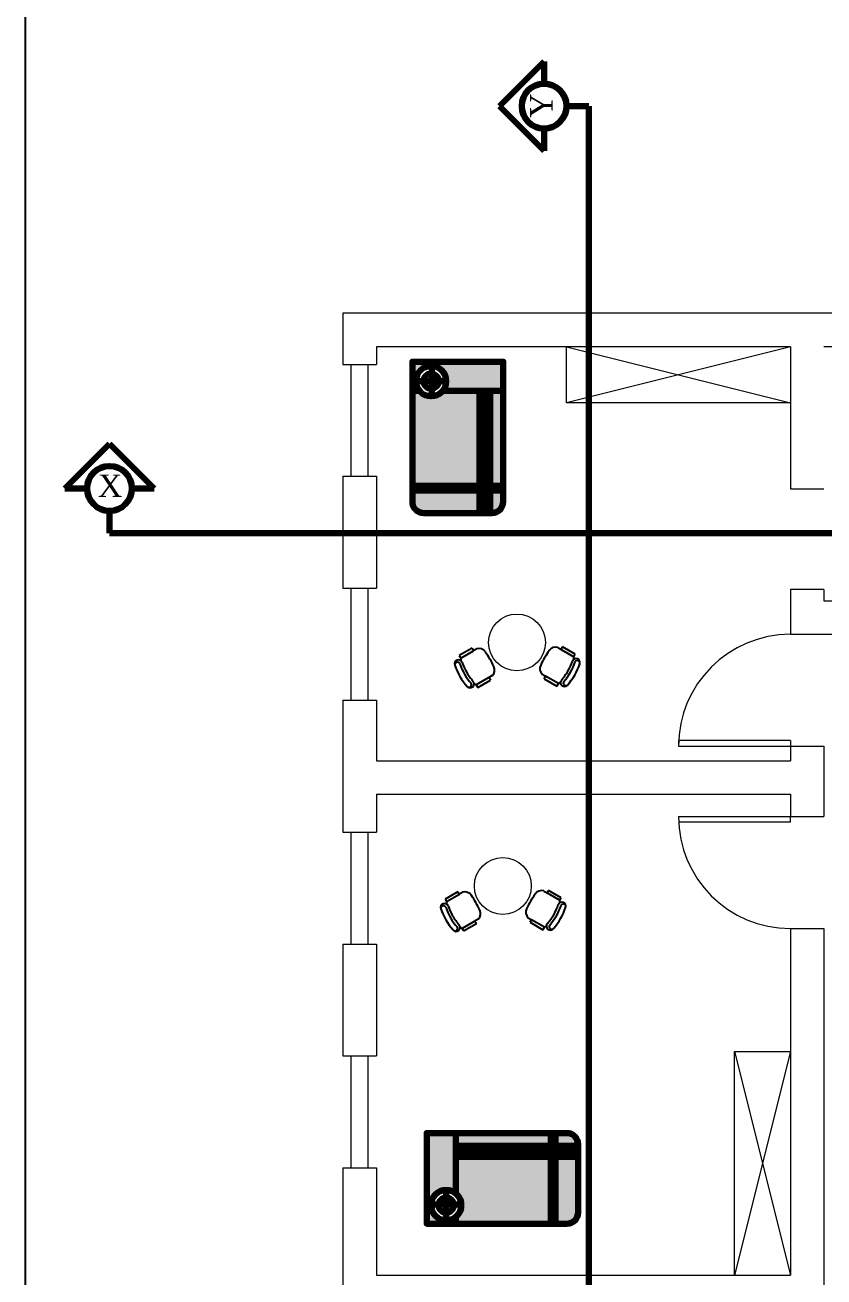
# Model space of a CAD drawing. Header units: inches. Extents: x -59 to 212, y 9 to 737.
# Drawn here: x 32.29 to 39.43, y 19.9 to 31.09 of the extents above; entities that cross this region are included whole.
import ezdxf

# ---------------------------------------------------------------- set-up
doc = ezdxf.new("R2010")
doc.units = ezdxf.units.IN
doc.header["$MEASUREMENT"] = 0
doc.linetypes.add('ACAD_ISO02W100', pattern=[15, 12, -3])
doc.linetypes.add('LÍNEAS_OCULTAS2', pattern=[4.7625, 3.175, -1.5875])
doc.layers.add('A_WALL_3D', color=1, linetype='Continuous')
doc.layers.add('FUR', color=6, linetype='Continuous')
doc.layers.add('arco', color=51, linetype='LÍNEAS_OCULTAS2', lineweight=35)
doc.layers.add('EJES', color=2, linetype='Continuous', lineweight=100)
doc.styles.get("Standard").update_dxf_attribs({"font": 'arial.ttf'})

# ---------------------------------------------------------------- blocks, each defined once
blk = doc.blocks.new('标准房1200床')
at = {"linetype": 'ACAD_ISO02W100', "lineweight": 100, "true_color": 0xcd6928}
h = blk.add_hatch(color=32, dxfattribs=at)
h.dxf.hatch_style = 1
h.paths.add_polyline_path([(-383, 798, -0.225056), (-456, 953, -0.225056), (-383, 1108), (-383, 1200), (-1641, 1200), (-1641, 313), (-383, 313)])
h.paths.add_polyline_path([(-383, 171), (-1641, 171), (-1641, 0), (-383, 0)])
h.paths.add_polyline_path([(-1701, 171), (-2000, 171), (-2000, 150, 0.414214), (-1850, 0), (-1701, 0)])
h.paths.add_polyline_path([(-1701, 1200), (-1850, 1200, 0.414214), (-2000, 1050), (-2000, 313), (-1701, 313)])
at = {"linetype": 'ACAD_ISO02W100', "lineweight": 100, "true_color": 0x642165}
h = blk.add_hatch(color=219, dxfattribs=at)
h.dxf.hatch_style = 1
h.paths.add_polyline_path([(-383, 246), (-1641, 246), (-1641, 171), (-383, 171)])
h.paths.add_polyline_path([(-383, 313), (-1641, 313), (-1641, 246), (-383, 246)])
h.paths.add_polyline_path([(-1641, 313), (-1701, 313), (-1701, 246), (-1641, 246)])
h.paths.add_polyline_path([(-1641, 246), (-1701, 246), (-1701, 171), (-1641, 171)])
h.paths.add_polyline_path([(-1641, 171), (-1701, 171), (-1701, 0), (-1641, 0)])
h.paths.add_polyline_path([(-1701, 246), (-2000, 246), (-2000, 171), (-1701, 171)])
h.paths.add_polyline_path([(-1701, 313), (-2000, 313), (-2000, 246), (-1701, 246)])
h.paths.add_polyline_path([(-1641, 1200), (-1701, 1200), (-1701, 313), (-1641, 313)])
h.paths.add_polyline_path([(0, 1200), (-383, 1200), (-383, 1108, -0.632579), (-56, 953, -0.632579), (-383, 798), (-383, 0), (0, 0)])
at = {"lineweight": 100}
for p, q in [((-1701, 0), (-1701, 1200)), ((-1641, 0), (-1641, 1200)), ((-383, 1200), (-383, 1108)), ((-257, 720), (-257, 1194)), ((-489, 945), (-12, 945)), ((-383, 798), (-383, 0)), ((-2000, 313), (-383, 313)), ((-2000, 246), (-383, 246)), ((-2000, 171), (-383, 171))]:
    blk.add_line(p, q, dxfattribs=at)
blk.add_lwpolyline([(-1850, 0), (0, 0), (0, 1200), (-1850, 1200, 0.414214), (-2000, 1050), (-2000, 150, 0.414214)], format="xyb", close=True, dxfattribs=at)
for radius in [200, 100]:
    blk.add_circle((-256, 953), radius, dxfattribs=at)
blk = doc.blocks.new('CH3')
for p, q in [((-259, 349), (-259, 141)), ((-218, 349), (-259, 349)), ((-218, 142), (-218, 349)), ((259, 350), (218, 350)), ((218, 350), (218, 142)), ((259, 142), (259, 350)), ((-218, 89), (-218, 163)), ((218, 87), (218, 162))]:
    blk.add_line(p, q)
at = {"linetype": 'Continuous'}
for p, q in [((-218, 141), (-259, 141)), ((259, 142), (218, 142))]:
    blk.add_line(p, q, dxfattribs=at)
for centre, radius, start, end in [((-163, 416), 55.3, 99.8988, 279.7522), ((-166, 436), 35.2, 94.9128, 274.9128), ((0, -348), 836, 78.0899, 101.9101), ((-4, -349), 766, 78.0112, 101.9888), ((18, -535), 913, 91.1567, 100.8714), ((-18, -535), 913, 79.1286, 88.8433), ((163, 416), 55.3, 260.2478, 80.1012), ((159, 437), 36.2, 265.0872, 70.3213), ((-111, 115), 111, 193.2566, 265.9234), ((0, 1666), 1666, 265.9234, 274.0766), ((111, 115), 111, 274.0766, 345.8334)]:
    blk.add_arc(centre, radius, start, end, dxfattribs=at)
for centre, start, end in [((-181, 309), 90.7226, 132.8382), ((180, 309), 47.1618, 87.5717)]:
    blk.add_arc(centre, 54.9, start, end)

msp = doc.modelspace()

# ---------------------------------------------------------------- linework, layer by layer
at = {"lineweight": 0}
for p, q in [((39.73, 28.51095), (35.13366, 28.51095)), ((35.13366, 28.51095), (35.13366, 28.05355)), ((39.13366, 28.21095), (35.43366, 28.21095)), ((35.43366, 28.21095), (35.43366, 28.05355)), ((39.13366, 28.21095), (39.13366, 26.94088)), ((35.13366, 28.05355), (35.43366, 28.05355)), ((35.20866, 27.05355), (35.20866, 28.05355)), ((35.35866, 27.05355), (35.35866, 28.05355)), ((35.13366, 27.05355), (35.13366, 26.05355)), ((35.13366, 27.05355), (35.43366, 27.05355)), ((35.43366, 27.05355), (35.43366, 26.05355)), ((35.13366, 26.05355), (35.43366, 26.05355)), ((35.20866, 25.05355), (35.20866, 26.05355)), ((35.35866, 25.05355), (35.35866, 26.05355)), ((39.13366, 26.04106), (39.13366, 25.64106)), ((39.43366, 26.04106), (39.13366, 26.04106)), ((39.43366, 26.04106), (39.43366, 25.94106)), ((39.43366, 25.94106), (40.63366, 25.94106)), ((39.43366, 25.64106), (40.63366, 25.64106)), ((35.13366, 25.05355), (35.13366, 24.36095)), ((35.13366, 25.05355), (35.43366, 25.05355)), ((35.43366, 25.05355), (35.43366, 24.51095)), ((39.13366, 24.64106), (39.13366, 24.51095)), ((39.43366, 24.64106), (39.43366, 24.01095)), ((35.43366, 24.51095), (39.13366, 24.51095)), ((35.13366, 24.36095), (35.13366, 23.8721)), ((35.43366, 24.21095), (35.43366, 23.8721)), ((35.43366, 24.21095), (39.13366, 24.21095)), ((39.13366, 24.21095), (39.13366, 24.01095)), ((39.13365, 23.96095), (39.13366, 24.01095)), ((39.13366, 24.01095), (39.43366, 24.01095)), ((35.13366, 23.8721), (35.43366, 23.8721)), ((35.20866, 22.8721), (35.20866, 23.8721)), ((35.35866, 22.8721), (35.35866, 23.8721)), ((39.13366, 23.01095), (39.13366, 19.91095)), ((39.13366, 23.01095), (39.43366, 23.01095)), ((39.43366, 23.01095), (39.43366, 19.50055)), ((35.13366, 22.8721), (35.13366, 21.8721)), ((35.13366, 22.8721), (35.43366, 22.8721)), ((35.43366, 22.8721), (35.43366, 21.8721)), ((35.13366, 21.8721), (35.43366, 21.8721)), ((35.20866, 20.8721), (35.20866, 21.8721)), ((35.35866, 20.8721), (35.35866, 21.8721)), ((35.13366, 20.8721), (35.13366, 19.61095)), ((35.13366, 20.8721), (35.43366, 20.8721)), ((35.43366, 20.8721), (35.43366, 19.91095)), ((35.43366, 19.91095), (36.03366, 19.91095)), ((36.03366, 19.91095), (39.13366, 19.91095))]:
    msp.add_line(p, q, dxfattribs=at)
at = {"color": 177, "lineweight": 0, "true_color": 0x293189}
for p, q in [((37.13366, 27.71095), (37.13366, 28.21095)), ((37.13366, 28.21095), (39.13366, 27.71095)), ((39.13366, 28.21095), (37.13366, 27.71095)), ((39.73, 28.21095), (39.43366, 28.21095)), ((39.13366, 27.71095), (37.13366, 27.71095)), ((38.63366, 19.91095), (38.63366, 21.91095)), ((38.63366, 21.91095), (39.13366, 21.91095)), ((39.13366, 21.91095), (38.63366, 19.91095)), ((38.63366, 21.91095), (39.13366, 19.91095))]:
    msp.add_line(p, q, dxfattribs=at)
at = {"color": 7, "lineweight": 0}
for p, q in [((39.13383, 26.94088), (39.43383, 26.94088)), ((39.13366, 25.64106), (39.43366, 25.64106)), ((39.13366, 24.64106), (39.43366, 24.64106))]:
    msp.add_line(p, q, dxfattribs=at)
at = {"color": 2, "lineweight": 0}
for p, q in [((39.13365, 24.69106), (38.13365, 24.69089)), ((38.13365, 24.69089), (38.13366, 24.64089)), ((38.13366, 24.64089), (39.13366, 24.64106)), ((39.13365, 24.69106), (39.13365, 24.64106)), ((39.13365, 23.96095), (38.13365, 23.96112)), ((38.13366, 24.01112), (39.13366, 24.01095))]:
    msp.add_line(p, q, dxfattribs=at)
msp.add_lwpolyline([(71.43018, 47.4751), (32.29208, 47.4751), (32.29208, 11.72189), (71.43018, 11.72189)], close=True)
at = {"layer": 'A_WALL_3D', "color": 2, "lineweight": 0}
for centre, start, end in [((39.13366, 24.64106), 90.009705, 180.009631), ((39.13366, 24.01095), 179.990369, 269.990295)]:
    msp.add_arc(centre, 1, start, end, dxfattribs=at)
at = {"layer": 'EJES'}
for p, q in [((36.5319, 30.36272), (36.9319, 30.76272)), ((36.9319, 30.56272), (36.9319, 30.76272)), ((36.9319, 29.96272), (36.5319, 30.36272)), ((37.3319, 30.36272), (37.1319, 30.36272)), ((37.3319, 30.36272), (37.3319, 13.86185)), ((36.9319, 30.16272), (36.9319, 29.96272)), ((32.64703, 26.94473), (33.04703, 27.34473)), ((33.04703, 27.34473), (33.44703, 26.94473)), ((32.84703, 26.94473), (32.64703, 26.94473)), ((33.24703, 26.94473), (33.44703, 26.94473)), ((33.04703, 26.54473), (33.04703, 26.74473)), ((49.54791, 26.54473), (33.04703, 26.54473))]:
    msp.add_line(p, q, dxfattribs=at)
for centre in [(36.9319, 30.36272), (33.04703, 26.94473)]:
    msp.add_circle(centre, 0.2, dxfattribs=at)
at = {"layer": 'FUR', "lineweight": 0}
for centre in [(36.68903, 25.56832), (36.56326, 23.39112)]:
    msp.add_circle(centre, 0.25421, dxfattribs=at)

# ---------------------------------------------------------------- block references
for name, p, xscale, yscale, zscale, rotation in [('标准房1200床', (36.56629, 28.07755), 0.0006764931491182054, 0.0006764931491182054, 0.0006764931491182054, 89.99999999999999), ('CH3', (36.4481, 25.41978), 0.0006355151132592622, 0.0006355151132592622, 0.0006355151132592622, 119.9999999999999), ('CH3', (36.93676, 25.43156), 0.0006355151132592617, 0.0006355151132592617, 0.0006355151132592617, 239.9999999999998), ('CH3', (36.811, 23.25436), 0.0006355151132592617, 0.0006355151132592617, 0.0006355151132592617, 239.9999999999998), ('CH3', (36.32234, 23.24258), 0.0006355151132592622, 0.0006355151132592622, 0.0006355151132592622, 119.9999999999999), ('标准房1200床', (35.88353, 21.18281), 0.0006764931491182054, 0.0006764931491182054, 0.0006764931491182054, 180)]:
    msp.add_blockref(name, p, dxfattribs=dict(at, xscale=xscale, yscale=yscale, zscale=zscale, rotation=rotation))

# ---------------------------------------------------------------- texts
at = {"layer": 'arco', "insert": (36.80716, 30.25876), "char_height": 0.2, "width": 0.1166522, "attachment_point": 1, "rotation": 90}
msp.add_mtext('{\\fTimes New Roman|b0|i0|c0|p18;Y}', dxfattribs=at)
at = {"layer": 'arco', "insert": (32.94307, 27.06946), "char_height": 0.2, "width": 0.1166522, "attachment_point": 1}
msp.add_mtext('{\\fTimes New Roman|b0|i0|c0|p18;X}', dxfattribs=at)

doc.saveas('drawing.dxf')
